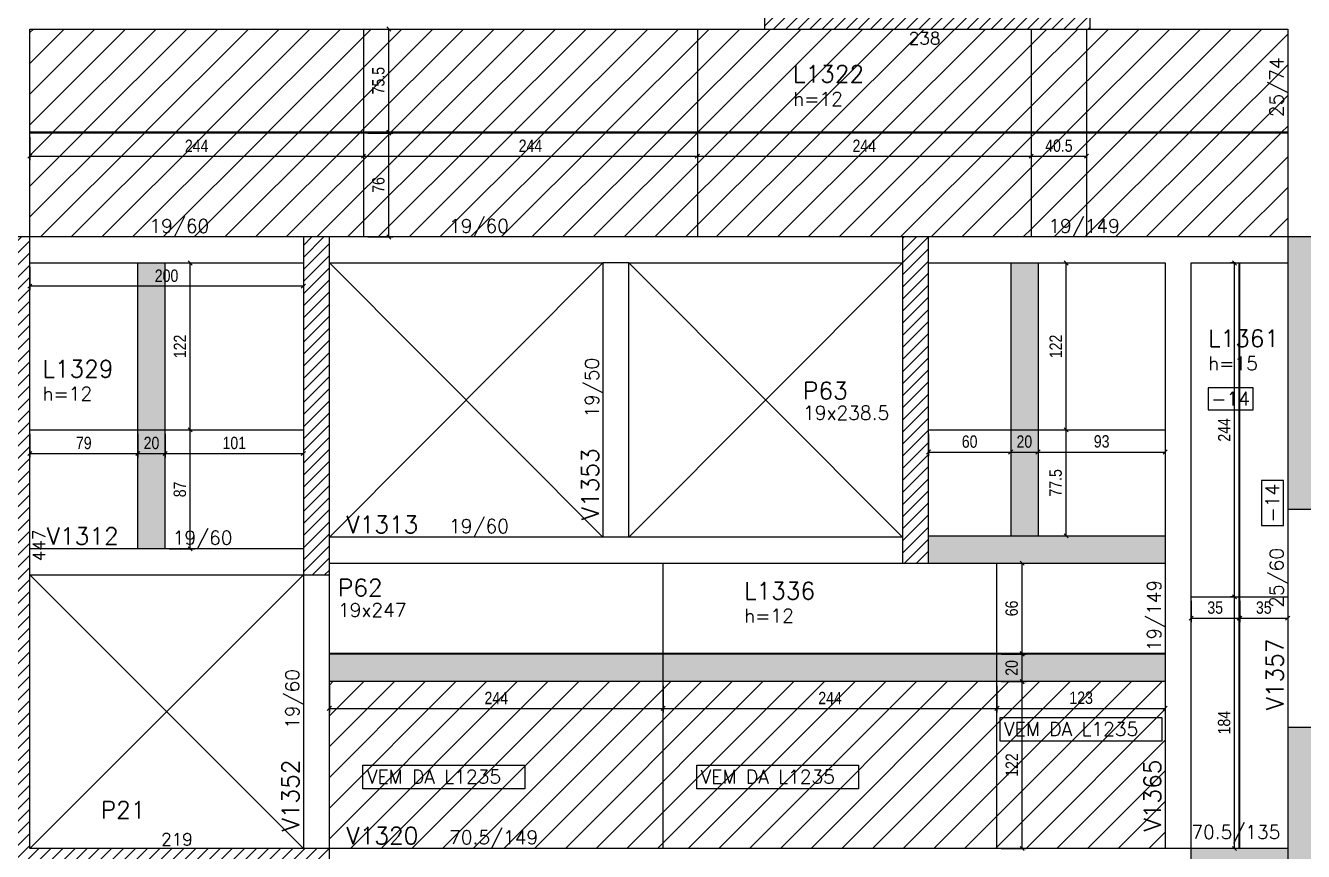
# Model space of a CAD drawing. Extents: x -3557 to 8661, y -614 to 3008.
# Drawn here: x 5149 to 6083, y 760 to 1363 of the extents above; entities that cross this region are included whole.
import ezdxf
from ezdxf.enums import TextEntityAlignment as Align

# ---------------------------------------------------------------- set-up
doc = ezdxf.new("R2010")
doc.units = 0
for name, color, linetype in [('COTA', 241, 'Continuous'), ('F-LAJES-DIM', 2, 'Continuous'), ('F-LAJES-NOME', 4, 'Continuous'), ('F-PILARES-DIM', 172, 'Continuous'), ('F-PILARES-HACH', 174, 'Continuous'), ('F-PILARES-M', 170, 'Continuous'), ('F-PILARES-NOME', 170, 'Continuous'), ('F-PILARES-S', 170, 'Continuous'), ('F-VIGAS', 3, 'Continuous'), ('F-VIGAS-DIM', 2, 'Continuous'), ('F-VIGAS-NOME', 4, 'Continuous'), ('F-VÃO', 1, 'Continuous'), ('Painéis', 200, 'Continuous')]:
    doc.layers.add(name, color=color, linetype=linetype)
doc.layers.add('F-DESNIVEL-3', color=7, linetype='Continuous', true_color=0xd5c7ff)
doc.layers.add('F-DESNIVEL-4', color=7, linetype='Continuous', true_color=0xc3f1b6)
doc.layers.add('Hachura', color=251, linetype='Continuous', lineweight=9)
doc.styles.add('COTA TECNICA-50', font='techl___.ttf', dxfattribs={"height": 9})
doc.styles.add('MCP', font='romans.shx')
doc.dimstyles.new('COTA PAINEL-50', dxfattribs={"dimtxt": 9, "dimasz": 3, "dimexe": 3, "dimexo": 3, "dimgap": 3, "dimtad": 1, "dimdec": 1, "dimzin": 12, "dimdsep": 46, "dimtxsty": 'COTA TECNICA-50', "dimblk1": 'OBLIQUE', "dimblk2": 'OBLIQUE', "dimsah": 1, "dimcen": 0.9, "dimclrd": 4, "dimclre": 4, "dimclrt": 240, "dimadec": 1, "dimazin": 3, "dimtfac": 1, "dimtdec": 1, "dimtmove": 0, "dimatfit": 3, "dimfxl": 1, "dimtolj": 1, "dimtzin": 12, "dimarcsym": 0})
pattern_1 = [(45, (3857.195, 715.201), (-4.419417, 4.419417), [])]

# ---------------------------------------------------------------- blocks, each defined once
blk = doc.blocks.new('*U484')
at = {"layer": 'F-LAJES-DIM', "color": 1}
blk.add_lwpolyline([(0, 0), (33, 0), (33, 16), (0, 16)], close=True, dxfattribs=at)
at = {"layer": 'F-LAJES-DIM', "style": 'MCP'}
blk.add_attdef('DIM', text='', height=10, dxfattribs=at).set_placement((16.5, 8), align=Align.MIDDLE_CENTER)
blk = doc.blocks.new('*U504')
at = {"layer": 'F-VIGAS-DIM', "color": 1}
blk.add_lwpolyline([(0, 0), (33, 0), (33, 16), (0, 16)], close=True, dxfattribs=at)
at = {"layer": 'F-VIGAS-DIM', "style": 'MCP'}
blk.add_attdef('DIM', text='', height=10, dxfattribs=at).set_placement((16.5, 8), align=Align.MIDDLE_CENTER)
blk = doc.blocks.new('_Oblique')
at = {"color": 0, "linetype": 'ByBlock', "lineweight": -2}
blk.add_line((-0.5, -0.5), (0.5, 0.5), dxfattribs=at)
blk = doc.blocks.new('*D686')
at = {"layer": 'COTA', "color": 4, "lineweight": -2, "transparency": 16777216}
for p, q in [((6001.2, 942.7), (6001.2, 927.07)), ((6036.2, 942.7), (6036.2, 927.07)), ((6001.2, 930.07), (6036.2, 930.07))]:
    blk.add_line(p, q, dxfattribs=at)
at = {"layer": 'Defpoints', "color": 0, "transparency": 16777216}
for p in [(6001.2, 945.7), (6036.2, 945.7), (6036.2, 930.07)]:
    blk.add_point(p, dxfattribs=at)
at = {"layer": 'COTA', "color": 4, "lineweight": -2, "transparency": 16777216, "xscale": 3, "yscale": 3, "zscale": 3, "rotation": 180}
blk.add_blockref('_Oblique', (6001.2, 930.07), dxfattribs=at)
at = {"layer": 'COTA', "color": 4, "lineweight": -2, "transparency": 16777216, "xscale": 3, "yscale": 3, "zscale": 3}
blk.add_blockref('_Oblique', (6036.2, 930.07), dxfattribs=at)
at = {"layer": 'COTA', "color": 240, "transparency": 16777216, "insert": (6018.7, 937.77), "char_height": 9, "attachment_point": 5, "style": 'COTA TECNICA-50'}
blk.add_mtext('\\A1;35', dxfattribs=at)
blk = doc.blocks.new('*D687')
at = {"layer": 'COTA', "color": 4, "lineweight": -2, "transparency": 16777216}
for p, q in [((6036.7, 942.7), (6036.7, 927.07)), ((6071.7, 942.7), (6071.7, 927.07)), ((6036.7, 930.07), (6071.7, 930.07))]:
    blk.add_line(p, q, dxfattribs=at)
at = {"layer": 'Defpoints', "color": 0, "transparency": 16777216}
for p in [(6036.7, 945.7), (6071.7, 945.7), (6071.7, 930.07)]:
    blk.add_point(p, dxfattribs=at)
at = {"layer": 'COTA', "color": 4, "lineweight": -2, "transparency": 16777216, "xscale": 3, "yscale": 3, "zscale": 3, "rotation": 180}
blk.add_blockref('_Oblique', (6036.7, 930.07), dxfattribs=at)
at = {"layer": 'COTA', "color": 4, "lineweight": -2, "transparency": 16777216, "xscale": 3, "yscale": 3, "zscale": 3}
blk.add_blockref('_Oblique', (6071.7, 930.07), dxfattribs=at)
at = {"layer": 'COTA', "color": 240, "transparency": 16777216, "insert": (6054.2, 937.77), "char_height": 9, "attachment_point": 5, "style": 'COTA TECNICA-50'}
blk.add_mtext('\\A1;35', dxfattribs=at)
blk = doc.blocks.new('*D688')
at = {"layer": 'COTA', "color": 4, "lineweight": -2, "transparency": 16777216}
for p, q in [((6033.2, 945.7), (6029.84, 945.7)), ((6032.84, 761.7), (6032.84, 945.7)), ((6033.2, 761.7), (6029.84, 761.7))]:
    blk.add_line(p, q, dxfattribs=at)
at = {"layer": 'Defpoints', "color": 0, "transparency": 16777216}
for p in [(6032.84, 945.7), (6036.2, 945.7), (6036.2, 761.7)]:
    blk.add_point(p, dxfattribs=at)
at = {"layer": 'COTA', "color": 4, "lineweight": -2, "transparency": 16777216, "xscale": 3, "yscale": 3, "zscale": 3}
for p, rotation in [((6032.84, 945.7), 90), ((6032.84, 761.7), 270)]:
    blk.add_blockref('_Oblique', p, dxfattribs=dict(at, rotation=rotation))
at = {"layer": 'COTA', "color": 240, "transparency": 16777216, "insert": (6025.26, 853.7), "char_height": 9, "attachment_point": 5, "rotation": 90, "style": 'COTA TECNICA-50'}
blk.add_mtext('\\A1;184', dxfattribs=at)
blk = doc.blocks.new('*D689')
at = {"layer": 'COTA', "color": 4, "lineweight": -2, "transparency": 16777216}
for p, q in [((6033.2, 1189.7), (6029.84, 1189.7)), ((6032.84, 945.7), (6032.84, 1189.7)), ((6033.2, 945.7), (6029.84, 945.7))]:
    blk.add_line(p, q, dxfattribs=at)
at = {"layer": 'Defpoints', "color": 0, "transparency": 16777216}
for p in [(6032.84, 1189.7), (6036.2, 1189.7), (6036.2, 945.7)]:
    blk.add_point(p, dxfattribs=at)
at = {"layer": 'COTA', "color": 4, "lineweight": -2, "transparency": 16777216, "xscale": 3, "yscale": 3, "zscale": 3}
for p, rotation in [((6032.84, 1189.7), 90), ((6032.84, 945.7), 270)]:
    blk.add_blockref('_Oblique', p, dxfattribs=dict(at, rotation=rotation))
at = {"layer": 'COTA', "color": 240, "transparency": 16777216, "insert": (6025.28, 1067.7), "char_height": 9, "attachment_point": 5, "rotation": 90, "style": 'COTA TECNICA-50'}
blk.add_mtext('\\A1;244', dxfattribs=at)
blk = doc.blocks.new('*D690')
at = {"layer": 'COTA', "color": 4, "lineweight": -2, "transparency": 16777216}
for p, q in [((5152.2, 1064.7), (5152.2, 1047.5)), ((5231.2, 1064.7), (5231.2, 1047.5)), ((5152.2, 1050.5), (5231.2, 1050.5))]:
    blk.add_line(p, q, dxfattribs=at)
at = {"layer": 'Defpoints', "color": 0, "transparency": 16777216}
for p in [(5152.2, 1067.7), (5231.2, 1067.7), (5231.2, 1050.5)]:
    blk.add_point(p, dxfattribs=at)
at = {"layer": 'COTA', "color": 4, "lineweight": -2, "transparency": 16777216, "xscale": 3, "yscale": 3, "zscale": 3, "rotation": 180}
blk.add_blockref('_Oblique', (5152.2, 1050.5), dxfattribs=at)
at = {"layer": 'COTA', "color": 4, "lineweight": -2, "transparency": 16777216, "xscale": 3, "yscale": 3, "zscale": 3}
blk.add_blockref('_Oblique', (5231.2, 1050.5), dxfattribs=at)
at = {"layer": 'COTA', "color": 240, "transparency": 16777216, "insert": (5191.7, 1058.09), "char_height": 9, "attachment_point": 5, "style": 'COTA TECNICA-50'}
blk.add_mtext('\\A1;79', dxfattribs=at)
blk = doc.blocks.new('*D691')
at = {"layer": 'COTA', "color": 4, "lineweight": -2, "transparency": 16777216}
for p, q in [((5231.2, 1064.7), (5231.2, 1047.5)), ((5251.2, 1064.7), (5251.2, 1047.5)), ((5231.2, 1050.5), (5251.2, 1050.5))]:
    blk.add_line(p, q, dxfattribs=at)
at = {"layer": 'Defpoints', "color": 0, "transparency": 16777216}
for p in [(5231.2, 1067.7), (5251.2, 1067.7), (5251.2, 1050.5)]:
    blk.add_point(p, dxfattribs=at)
at = {"layer": 'COTA', "color": 4, "lineweight": -2, "transparency": 16777216, "xscale": 3, "yscale": 3, "zscale": 3, "rotation": 180}
blk.add_blockref('_Oblique', (5231.2, 1050.5), dxfattribs=at)
at = {"layer": 'COTA', "color": 4, "lineweight": -2, "transparency": 16777216, "xscale": 3, "yscale": 3, "zscale": 3}
blk.add_blockref('_Oblique', (5251.2, 1050.5), dxfattribs=at)
at = {"layer": 'COTA', "color": 240, "transparency": 16777216, "insert": (5241.2, 1058.09), "char_height": 9, "attachment_point": 5, "style": 'COTA TECNICA-50'}
blk.add_mtext('\\A1;20', dxfattribs=at)
blk = doc.blocks.new('*D692')
at = {"layer": 'COTA', "color": 4, "lineweight": -2, "transparency": 16777216}
for p, q in [((5251.2, 1064.7), (5251.2, 1047.5)), ((5352.2, 1064.7), (5352.2, 1047.5)), ((5251.2, 1050.5), (5352.2, 1050.5))]:
    blk.add_line(p, q, dxfattribs=at)
at = {"layer": 'Defpoints', "color": 0, "transparency": 16777216}
for p in [(5251.2, 1067.7), (5352.2, 1067.7), (5352.2, 1050.5)]:
    blk.add_point(p, dxfattribs=at)
at = {"layer": 'COTA', "color": 4, "lineweight": -2, "transparency": 16777216, "xscale": 3, "yscale": 3, "zscale": 3, "rotation": 180}
blk.add_blockref('_Oblique', (5251.2, 1050.5), dxfattribs=at)
at = {"layer": 'COTA', "color": 4, "lineweight": -2, "transparency": 16777216, "xscale": 3, "yscale": 3, "zscale": 3}
blk.add_blockref('_Oblique', (5352.2, 1050.5), dxfattribs=at)
at = {"layer": 'COTA', "color": 240, "transparency": 16777216, "insert": (5301.7, 1058.09), "char_height": 9, "attachment_point": 5, "style": 'COTA TECNICA-50'}
blk.add_mtext('\\A1;101', dxfattribs=at)
blk = doc.blocks.new('*D693')
at = {"layer": 'COTA', "color": 4, "lineweight": -2, "transparency": 16777216}
for p, q in [((5255.2, 1067.7), (5272.53, 1067.7)), ((5269.53, 980.7), (5269.53, 1067.7)), ((5254.2, 980.7), (5272.53, 980.7))]:
    blk.add_line(p, q, dxfattribs=at)
at = {"layer": 'Defpoints', "color": 0, "transparency": 16777216}
for p in [(5252.2, 1067.7), (5269.53, 1067.7), (5251.2, 980.7)]:
    blk.add_point(p, dxfattribs=at)
at = {"layer": 'COTA', "color": 4, "lineweight": -2, "transparency": 16777216, "xscale": 3, "yscale": 3, "zscale": 3}
for p, rotation in [((5269.53, 1067.7), 90), ((5269.53, 980.7), 270)]:
    blk.add_blockref('_Oblique', p, dxfattribs=dict(at, rotation=rotation))
at = {"layer": 'COTA', "color": 240, "transparency": 16777216, "insert": (5261.95, 1024.2), "char_height": 9, "attachment_point": 5, "rotation": 90, "style": 'COTA TECNICA-50'}
blk.add_mtext('\\A1;87', dxfattribs=at)
blk = doc.blocks.new('*D694')
at = {"layer": 'COTA', "color": 4, "lineweight": -2, "transparency": 16777216}
for p, q in [((5255.2, 1189.7), (5272.53, 1189.7)), ((5269.53, 1067.7), (5269.53, 1189.7)), ((5255.2, 1067.7), (5272.53, 1067.7))]:
    blk.add_line(p, q, dxfattribs=at)
at = {"layer": 'Defpoints', "color": 0, "transparency": 16777216}
for p in [(5252.2, 1189.7), (5269.53, 1189.7), (5252.2, 1067.7)]:
    blk.add_point(p, dxfattribs=at)
at = {"layer": 'COTA', "color": 4, "lineweight": -2, "transparency": 16777216, "xscale": 3, "yscale": 3, "zscale": 3}
for p, rotation in [((5269.53, 1189.7), 90), ((5269.53, 1067.7), 270)]:
    blk.add_blockref('_Oblique', p, dxfattribs=dict(at, rotation=rotation))
at = {"layer": 'COTA', "color": 240, "transparency": 16777216, "insert": (5261.98, 1128.7), "char_height": 9, "attachment_point": 5, "rotation": 90, "style": 'COTA TECNICA-50'}
blk.add_mtext('\\A1;122', dxfattribs=at)
blk = doc.blocks.new('*D700')
at = {"layer": 'COTA', "color": 4, "lineweight": -2, "transparency": 16777216}
for p, q in [((5152.2, 1281.7), (5152.2, 1264.78)), ((5396.2, 1281.7), (5396.2, 1264.78)), ((5152.2, 1267.78), (5396.2, 1267.78))]:
    blk.add_line(p, q, dxfattribs=at)
at = {"layer": 'Defpoints', "color": 0, "transparency": 16777216}
for p in [(5152.2, 1284.7), (5396.2, 1284.7), (5396.2, 1267.78)]:
    blk.add_point(p, dxfattribs=at)
at = {"layer": 'COTA', "color": 4, "lineweight": -2, "transparency": 16777216, "xscale": 3, "yscale": 3, "zscale": 3, "rotation": 180}
blk.add_blockref('_Oblique', (5152.2, 1267.78), dxfattribs=at)
at = {"layer": 'COTA', "color": 4, "lineweight": -2, "transparency": 16777216, "xscale": 3, "yscale": 3, "zscale": 3}
blk.add_blockref('_Oblique', (5396.2, 1267.78), dxfattribs=at)
at = {"layer": 'COTA', "color": 240, "transparency": 16777216, "insert": (5274.2, 1275.35), "char_height": 9, "attachment_point": 5, "style": 'COTA TECNICA-50'}
blk.add_mtext('\\A1;244', dxfattribs=at)
blk = doc.blocks.new('*D701')
at = {"layer": 'COTA', "color": 4, "lineweight": -2, "transparency": 16777216}
for p, q in [((5396.2, 1281.7), (5396.2, 1264.78)), ((5640.2, 1281.7), (5640.2, 1264.78)), ((5396.2, 1267.78), (5640.2, 1267.78))]:
    blk.add_line(p, q, dxfattribs=at)
at = {"layer": 'Defpoints', "color": 0, "transparency": 16777216}
for p in [(5396.2, 1284.7), (5640.2, 1284.7), (5640.2, 1267.78)]:
    blk.add_point(p, dxfattribs=at)
at = {"layer": 'COTA', "color": 4, "lineweight": -2, "transparency": 16777216, "xscale": 3, "yscale": 3, "zscale": 3, "rotation": 180}
blk.add_blockref('_Oblique', (5396.2, 1267.78), dxfattribs=at)
at = {"layer": 'COTA', "color": 4, "lineweight": -2, "transparency": 16777216, "xscale": 3, "yscale": 3, "zscale": 3}
blk.add_blockref('_Oblique', (5640.2, 1267.78), dxfattribs=at)
at = {"layer": 'COTA', "color": 240, "transparency": 16777216, "insert": (5518.2, 1275.35), "char_height": 9, "attachment_point": 5, "style": 'COTA TECNICA-50'}
blk.add_mtext('\\A1;244', dxfattribs=at)
blk = doc.blocks.new('*D702')
at = {"layer": 'COTA', "color": 4, "lineweight": -2, "transparency": 16777216}
for p, q in [((5399.2, 1284.7), (5417.65, 1284.7)), ((5414.65, 1208.7), (5414.65, 1284.7)), ((5399.2, 1208.7), (5417.65, 1208.7))]:
    blk.add_line(p, q, dxfattribs=at)
at = {"layer": 'Defpoints', "color": 0, "transparency": 16777216}
for p in [(5396.2, 1284.7), (5414.65, 1284.7), (5396.2, 1208.7)]:
    blk.add_point(p, dxfattribs=at)
at = {"layer": 'COTA', "color": 4, "lineweight": -2, "transparency": 16777216, "xscale": 3, "yscale": 3, "zscale": 3}
for p, rotation in [((5414.65, 1284.7), 90), ((5414.65, 1208.7), 270)]:
    blk.add_blockref('_Oblique', p, dxfattribs=dict(at, rotation=rotation))
at = {"layer": 'COTA', "color": 240, "transparency": 16777216, "insert": (5407.06, 1246.7), "char_height": 9, "attachment_point": 5, "rotation": 90, "style": 'COTA TECNICA-50'}
blk.add_mtext('\\A1;76', dxfattribs=at)
blk = doc.blocks.new('*D703')
at = {"layer": 'COTA', "color": 4, "lineweight": -2, "transparency": 16777216}
for p, q in [((5399.2, 1360.7), (5417.65, 1360.7)), ((5414.65, 1285.2), (5414.65, 1360.7)), ((5399.2, 1285.2), (5417.65, 1285.2))]:
    blk.add_line(p, q, dxfattribs=at)
at = {"layer": 'Defpoints', "color": 0, "transparency": 16777216}
for p in [(5396.2, 1360.7), (5414.65, 1360.7), (5396.2, 1285.2)]:
    blk.add_point(p, dxfattribs=at)
at = {"layer": 'COTA', "color": 4, "lineweight": -2, "transparency": 16777216, "xscale": 3, "yscale": 3, "zscale": 3}
for p, rotation in [((5414.65, 1360.7), 90), ((5414.65, 1285.2), 270)]:
    blk.add_blockref('_Oblique', p, dxfattribs=dict(at, rotation=rotation))
at = {"layer": 'COTA', "color": 240, "transparency": 16777216, "insert": (5407.05, 1322.95), "char_height": 9, "attachment_point": 5, "rotation": 90, "style": 'COTA TECNICA-50'}
blk.add_mtext('\\A1;75.5', dxfattribs=at)
blk = doc.blocks.new('*D704')
at = {"layer": 'COTA', "color": 4, "lineweight": -2, "transparency": 16777216}
for p, q in [((5640.2, 1281.7), (5640.2, 1264.78)), ((5884.2, 1281.7), (5884.2, 1264.78)), ((5640.2, 1267.78), (5884.2, 1267.78))]:
    blk.add_line(p, q, dxfattribs=at)
at = {"layer": 'Defpoints', "color": 0, "transparency": 16777216}
for p in [(5640.2, 1284.7), (5884.2, 1284.7), (5884.2, 1267.78)]:
    blk.add_point(p, dxfattribs=at)
at = {"layer": 'COTA', "color": 4, "lineweight": -2, "transparency": 16777216, "xscale": 3, "yscale": 3, "zscale": 3, "rotation": 180}
blk.add_blockref('_Oblique', (5640.2, 1267.78), dxfattribs=at)
at = {"layer": 'COTA', "color": 4, "lineweight": -2, "transparency": 16777216, "xscale": 3, "yscale": 3, "zscale": 3}
blk.add_blockref('_Oblique', (5884.2, 1267.78), dxfattribs=at)
at = {"layer": 'COTA', "color": 240, "transparency": 16777216, "insert": (5762.2, 1275.35), "char_height": 9, "attachment_point": 5, "style": 'COTA TECNICA-50'}
blk.add_mtext('\\A1;244', dxfattribs=at)
blk = doc.blocks.new('*D705')
at = {"layer": 'COTA', "color": 4, "lineweight": -2, "transparency": 16777216}
for p, q in [((5884.2, 1281.7), (5884.2, 1264.78)), ((5924.7, 1282.2), (5924.7, 1264.78)), ((5884.2, 1267.78), (5924.7, 1267.78))]:
    blk.add_line(p, q, dxfattribs=at)
at = {"layer": 'Defpoints', "color": 0, "transparency": 16777216}
for p in [(5884.2, 1284.7), (5924.7, 1285.2), (5924.7, 1267.78)]:
    blk.add_point(p, dxfattribs=at)
at = {"layer": 'COTA', "color": 4, "lineweight": -2, "transparency": 16777216, "xscale": 3, "yscale": 3, "zscale": 3, "rotation": 180}
blk.add_blockref('_Oblique', (5884.2, 1267.78), dxfattribs=at)
at = {"layer": 'COTA', "color": 4, "lineweight": -2, "transparency": 16777216, "xscale": 3, "yscale": 3, "zscale": 3}
blk.add_blockref('_Oblique', (5924.7, 1267.78), dxfattribs=at)
at = {"layer": 'COTA', "color": 240, "transparency": 16777216, "insert": (5904.45, 1275.38), "char_height": 9, "attachment_point": 5, "style": 'COTA TECNICA-50'}
blk.add_mtext('\\A1;40.5', dxfattribs=at)
blk = doc.blocks.new('*D728')
at = {"layer": 'COTA', "color": 4, "lineweight": -2, "transparency": 16777216}
for p, q in [((5371.2, 880.7), (5371.2, 861.15)), ((5615.2, 880.7), (5615.2, 861.15)), ((5371.2, 864.15), (5615.2, 864.15))]:
    blk.add_line(p, q, dxfattribs=at)
at = {"layer": 'Defpoints', "color": 0, "transparency": 16777216}
for p in [(5371.2, 883.7), (5615.2, 883.7), (5615.2, 864.15)]:
    blk.add_point(p, dxfattribs=at)
at = {"layer": 'COTA', "color": 4, "lineweight": -2, "transparency": 16777216, "xscale": 3, "yscale": 3, "zscale": 3, "rotation": 180}
blk.add_blockref('_Oblique', (5371.2, 864.15), dxfattribs=at)
at = {"layer": 'COTA', "color": 4, "lineweight": -2, "transparency": 16777216, "xscale": 3, "yscale": 3, "zscale": 3}
blk.add_blockref('_Oblique', (5615.2, 864.15), dxfattribs=at)
at = {"layer": 'COTA', "color": 240, "transparency": 16777216, "insert": (5493.2, 871.72), "char_height": 9, "attachment_point": 5, "style": 'COTA TECNICA-50'}
blk.add_mtext('\\A1;244', dxfattribs=at)
blk = doc.blocks.new('*D729')
at = {"layer": 'COTA', "color": 4, "lineweight": -2, "transparency": 16777216}
for p, q in [((5615.2, 880.7), (5615.2, 861.15)), ((5859.2, 880.7), (5859.2, 861.15)), ((5615.2, 864.15), (5859.2, 864.15))]:
    blk.add_line(p, q, dxfattribs=at)
at = {"layer": 'Defpoints', "color": 0, "transparency": 16777216}
for p in [(5615.2, 883.7), (5859.2, 883.7), (5859.2, 864.15)]:
    blk.add_point(p, dxfattribs=at)
at = {"layer": 'COTA', "color": 4, "lineweight": -2, "transparency": 16777216, "xscale": 3, "yscale": 3, "zscale": 3, "rotation": 180}
blk.add_blockref('_Oblique', (5615.2, 864.15), dxfattribs=at)
at = {"layer": 'COTA', "color": 4, "lineweight": -2, "transparency": 16777216, "xscale": 3, "yscale": 3, "zscale": 3}
blk.add_blockref('_Oblique', (5859.2, 864.15), dxfattribs=at)
at = {"layer": 'COTA', "color": 240, "transparency": 16777216, "insert": (5737.2, 871.72), "char_height": 9, "attachment_point": 5, "style": 'COTA TECNICA-50'}
blk.add_mtext('\\A1;244', dxfattribs=at)
blk = doc.blocks.new('*D730')
at = {"layer": 'COTA', "color": 4, "lineweight": -2, "transparency": 16777216}
for p, q in [((5859.2, 880.7), (5859.2, 861.15)), ((5982.2, 880.7), (5982.2, 861.15)), ((5859.2, 864.15), (5982.2, 864.15))]:
    blk.add_line(p, q, dxfattribs=at)
at = {"layer": 'Defpoints', "color": 0, "transparency": 16777216}
for p in [(5859.2, 883.7), (5982.2, 883.7), (5982.2, 864.15)]:
    blk.add_point(p, dxfattribs=at)
at = {"layer": 'COTA', "color": 4, "lineweight": -2, "transparency": 16777216, "xscale": 3, "yscale": 3, "zscale": 3, "rotation": 180}
blk.add_blockref('_Oblique', (5859.2, 864.15), dxfattribs=at)
at = {"layer": 'COTA', "color": 4, "lineweight": -2, "transparency": 16777216, "xscale": 3, "yscale": 3, "zscale": 3}
blk.add_blockref('_Oblique', (5982.2, 864.15), dxfattribs=at)
at = {"layer": 'COTA', "color": 240, "transparency": 16777216, "insert": (5920.7, 871.85), "char_height": 9, "attachment_point": 5, "style": 'COTA TECNICA-50'}
blk.add_mtext('\\A1;123', dxfattribs=at)
blk = doc.blocks.new('*D731')
at = {"layer": 'COTA', "color": 4, "lineweight": -2, "transparency": 16777216}
for p, q in [((5862.2, 883.7), (5880.54, 883.7)), ((5877.54, 761.7), (5877.54, 883.7)), ((5862.2, 761.7), (5880.54, 761.7))]:
    blk.add_line(p, q, dxfattribs=at)
at = {"layer": 'Defpoints', "color": 0, "transparency": 16777216}
for p in [(5859.2, 883.7), (5877.54, 883.7), (5859.2, 761.7)]:
    blk.add_point(p, dxfattribs=at)
at = {"layer": 'COTA', "color": 4, "lineweight": -2, "transparency": 16777216, "xscale": 3, "yscale": 3, "zscale": 3}
for p, rotation in [((5877.54, 883.7), 90), ((5877.54, 761.7), 270)]:
    blk.add_blockref('_Oblique', p, dxfattribs=dict(at, rotation=rotation))
at = {"layer": 'COTA', "color": 240, "transparency": 16777216, "insert": (5869.99, 822.7), "char_height": 9, "attachment_point": 5, "rotation": 90, "style": 'COTA TECNICA-50'}
blk.add_mtext('\\A1;122', dxfattribs=at)
blk = doc.blocks.new('*D732')
at = {"layer": 'COTA', "color": 4, "lineweight": -2, "transparency": 16777216}
for p, q in [((5862.2, 903.7), (5880.54, 903.7)), ((5877.54, 883.7), (5877.54, 903.7)), ((5862.2, 883.7), (5880.54, 883.7))]:
    blk.add_line(p, q, dxfattribs=at)
at = {"layer": 'Defpoints', "color": 0, "transparency": 16777216}
for p in [(5859.2, 903.7), (5877.54, 903.7), (5859.2, 883.7)]:
    blk.add_point(p, dxfattribs=at)
at = {"layer": 'COTA', "color": 4, "lineweight": -2, "transparency": 16777216, "xscale": 3, "yscale": 3, "zscale": 3}
for p, rotation in [((5877.54, 903.7), 90), ((5877.54, 883.7), 270)]:
    blk.add_blockref('_Oblique', p, dxfattribs=dict(at, rotation=rotation))
at = {"layer": 'COTA', "color": 240, "transparency": 16777216, "insert": (5869.95, 893.7), "char_height": 9, "attachment_point": 5, "rotation": 90, "style": 'COTA TECNICA-50'}
blk.add_mtext('\\A1;20', dxfattribs=at)
blk = doc.blocks.new('*D733')
at = {"layer": 'COTA', "color": 4, "lineweight": -2, "transparency": 16777216}
for p, q in [((5862.2, 970.2), (5880.54, 970.2)), ((5877.54, 904.2), (5877.54, 970.2)), ((5862.2, 904.2), (5880.54, 904.2))]:
    blk.add_line(p, q, dxfattribs=at)
at = {"layer": 'Defpoints', "color": 0, "transparency": 16777216}
for p in [(5859.2, 970.2), (5877.54, 970.2), (5859.2, 904.2)]:
    blk.add_point(p, dxfattribs=at)
at = {"layer": 'COTA', "color": 4, "lineweight": -2, "transparency": 16777216, "xscale": 3, "yscale": 3, "zscale": 3}
for p, rotation in [((5877.54, 970.2), 90), ((5877.54, 904.2), 270)]:
    blk.add_blockref('_Oblique', p, dxfattribs=dict(at, rotation=rotation))
at = {"layer": 'COTA', "color": 240, "transparency": 16777216, "insert": (5869.95, 937.2), "char_height": 9, "attachment_point": 5, "rotation": 90, "style": 'COTA TECNICA-50'}
blk.add_mtext('\\A1;66', dxfattribs=at)
blk = doc.blocks.new('*D734')
at = {"layer": 'COTA', "color": 4, "lineweight": -2, "transparency": 16777216}
for p, q in [((5152.2, 1186.7), (5152.2, 1169.74)), ((5352.2, 1186.7), (5352.2, 1169.74)), ((5352.2, 1172.74), (5152.2, 1172.74))]:
    blk.add_line(p, q, dxfattribs=at)
at = {"layer": 'Defpoints', "color": 0, "transparency": 16777216}
for p in [(5152.2, 1189.7), (5352.2, 1189.7), (5152.2, 1172.74)]:
    blk.add_point(p, dxfattribs=at)
at = {"layer": 'COTA', "color": 4, "lineweight": -2, "transparency": 16777216, "xscale": 3, "yscale": 3, "zscale": 3, "rotation": 180}
blk.add_blockref('_Oblique', (5152.2, 1172.74), dxfattribs=at)
at = {"layer": 'COTA', "color": 4, "lineweight": -2, "transparency": 16777216, "xscale": 3, "yscale": 3, "zscale": 3}
blk.add_blockref('_Oblique', (5352.2, 1172.74), dxfattribs=at)
at = {"layer": 'COTA', "color": 240, "transparency": 16777216, "insert": (5252.2, 1180.34), "char_height": 9, "attachment_point": 5, "style": 'COTA TECNICA-50'}
blk.add_mtext('\\A1;200', dxfattribs=at)
blk = doc.blocks.new('*D735')
at = {"layer": 'COTA', "color": 4, "lineweight": -2, "transparency": 16777216}
for p, q in [((5809.2, 1064.7), (5809.2, 1048.51)), ((5869.2, 1064.7), (5869.2, 1048.51)), ((5809.2, 1051.51), (5869.2, 1051.51))]:
    blk.add_line(p, q, dxfattribs=at)
at = {"layer": 'Defpoints', "color": 0, "transparency": 16777216}
for p in [(5809.2, 1067.7), (5869.2, 1067.7), (5869.2, 1051.51)]:
    blk.add_point(p, dxfattribs=at)
at = {"layer": 'COTA', "color": 4, "lineweight": -2, "transparency": 16777216, "xscale": 3, "yscale": 3, "zscale": 3, "rotation": 180}
blk.add_blockref('_Oblique', (5809.2, 1051.51), dxfattribs=at)
at = {"layer": 'COTA', "color": 4, "lineweight": -2, "transparency": 16777216, "xscale": 3, "yscale": 3, "zscale": 3}
blk.add_blockref('_Oblique', (5869.2, 1051.51), dxfattribs=at)
at = {"layer": 'COTA', "color": 240, "transparency": 16777216, "insert": (5839.2, 1059.1), "char_height": 9, "attachment_point": 5, "style": 'COTA TECNICA-50'}
blk.add_mtext('\\A1;60', dxfattribs=at)
blk = doc.blocks.new('*D736')
at = {"layer": 'COTA', "color": 4, "lineweight": -2, "transparency": 16777216}
for p, q in [((5869.2, 1064.7), (5869.2, 1048.51)), ((5889.2, 1064.7), (5889.2, 1048.51)), ((5869.2, 1051.51), (5889.2, 1051.51))]:
    blk.add_line(p, q, dxfattribs=at)
at = {"layer": 'Defpoints', "color": 0, "transparency": 16777216}
for p in [(5869.2, 1067.7), (5889.2, 1067.7), (5889.2, 1051.51)]:
    blk.add_point(p, dxfattribs=at)
at = {"layer": 'COTA', "color": 4, "lineweight": -2, "transparency": 16777216, "xscale": 3, "yscale": 3, "zscale": 3, "rotation": 180}
blk.add_blockref('_Oblique', (5869.2, 1051.51), dxfattribs=at)
at = {"layer": 'COTA', "color": 4, "lineweight": -2, "transparency": 16777216, "xscale": 3, "yscale": 3, "zscale": 3}
blk.add_blockref('_Oblique', (5889.2, 1051.51), dxfattribs=at)
at = {"layer": 'COTA', "color": 240, "transparency": 16777216, "insert": (5879.2, 1059.1), "char_height": 9, "attachment_point": 5, "style": 'COTA TECNICA-50'}
blk.add_mtext('\\A1;20', dxfattribs=at)
blk = doc.blocks.new('*D737')
at = {"layer": 'COTA', "color": 4, "lineweight": -2, "transparency": 16777216}
for p, q in [((5889.2, 1064.7), (5889.2, 1048.51)), ((5982.2, 1064.7), (5982.2, 1048.51)), ((5889.2, 1051.51), (5982.2, 1051.51))]:
    blk.add_line(p, q, dxfattribs=at)
at = {"layer": 'Defpoints', "color": 0, "transparency": 16777216}
for p in [(5889.2, 1067.7), (5982.2, 1067.7), (5982.2, 1051.51)]:
    blk.add_point(p, dxfattribs=at)
at = {"layer": 'COTA', "color": 4, "lineweight": -2, "transparency": 16777216, "xscale": 3, "yscale": 3, "zscale": 3, "rotation": 180}
blk.add_blockref('_Oblique', (5889.2, 1051.51), dxfattribs=at)
at = {"layer": 'COTA', "color": 4, "lineweight": -2, "transparency": 16777216, "xscale": 3, "yscale": 3, "zscale": 3}
blk.add_blockref('_Oblique', (5982.2, 1051.51), dxfattribs=at)
at = {"layer": 'COTA', "color": 240, "transparency": 16777216, "insert": (5935.7, 1059.24), "char_height": 9, "attachment_point": 5, "style": 'COTA TECNICA-50'}
blk.add_mtext('\\A1;93', dxfattribs=at)
blk = doc.blocks.new('*D738')
at = {"layer": 'COTA', "color": 4, "lineweight": -2, "transparency": 16777216}
for p, q in [((5892.2, 1067.7), (5912.68, 1067.7)), ((5909.68, 990.2), (5909.68, 1067.7)), ((5892.2, 990.2), (5912.68, 990.2))]:
    blk.add_line(p, q, dxfattribs=at)
at = {"layer": 'Defpoints', "color": 0, "transparency": 16777216}
for p in [(5889.2, 1067.7), (5909.68, 1067.7), (5889.2, 990.2)]:
    blk.add_point(p, dxfattribs=at)
at = {"layer": 'COTA', "color": 4, "lineweight": -2, "transparency": 16777216, "xscale": 3, "yscale": 3, "zscale": 3}
for p, rotation in [((5909.68, 1067.7), 90), ((5909.68, 990.2), 270)]:
    blk.add_blockref('_Oblique', p, dxfattribs=dict(at, rotation=rotation))
at = {"layer": 'COTA', "color": 240, "transparency": 16777216, "insert": (5902.08, 1028.95), "char_height": 9, "attachment_point": 5, "rotation": 90, "style": 'COTA TECNICA-50'}
blk.add_mtext('\\A1;77.5', dxfattribs=at)
blk = doc.blocks.new('*D739')
at = {"layer": 'COTA', "color": 4, "lineweight": -2, "transparency": 16777216}
for p, q in [((5892.2, 1189.7), (5912.68, 1189.7)), ((5909.68, 1067.7), (5909.68, 1189.7)), ((5892.2, 1067.7), (5912.68, 1067.7))]:
    blk.add_line(p, q, dxfattribs=at)
at = {"layer": 'Defpoints', "color": 0, "transparency": 16777216}
for p in [(5889.2, 1189.7), (5909.68, 1189.7), (5889.2, 1067.7)]:
    blk.add_point(p, dxfattribs=at)
at = {"layer": 'COTA', "color": 4, "lineweight": -2, "transparency": 16777216, "xscale": 3, "yscale": 3, "zscale": 3}
for p, rotation in [((5909.68, 1189.7), 90), ((5909.68, 1067.7), 270)]:
    blk.add_blockref('_Oblique', p, dxfattribs=dict(at, rotation=rotation))
at = {"layer": 'COTA', "color": 240, "transparency": 16777216, "insert": (5902.13, 1128.7), "char_height": 9, "attachment_point": 5, "rotation": 90, "style": 'COTA TECNICA-50'}
blk.add_mtext('\\A1;122', dxfattribs=at)

msp = doc.modelspace()

# ---------------------------------------------------------------- hatches: boundary and pattern name
at = {"layer": 'F-DESNIVEL-3', "linetype": 'Continuous'}
msp.add_hatch(color=256, dxfattribs=at).paths.add_polyline_path([(6071.7, 1009.7), (6096.7, 1009.7), (6096.7, 1208.7), (6071.7, 1208.7)], flags=16)
h = msp.add_hatch(color=256, dxfattribs=at)
h.paths.add_polyline_path([(6071.7, 691.2), (6096.7, 691.2), (6096.7, 850.2), (6071.7, 850.2)], flags=16)
h.paths.add_polyline_path([(6071.7, 691.2), (6096.7, 691.2), (6096.7, 730.2), (6071.7, 730.2)], flags=0)
at = {"layer": 'F-PILARES-HACH', "linetype": 'Continuous'}
h = msp.add_hatch(dxfattribs=at)
h.set_pattern_fill('ANSI31', color=256, scale=50, style=0)
h.set_pattern_definition(pattern_1)
h.paths.add_polyline_path([(5927.2, 1360.7), (5927.2, 1598.7), (5689.2, 1598.7), (5689.2, 1579.7), (5908.2, 1579.7), (5908.2, 1379.7), (5689.2, 1379.7), (5689.2, 1360.7)], flags=16)
h = msp.add_hatch(dxfattribs=at)
h.set_pattern_fill('ANSI31', color=256, scale=50, style=0)
h.set_pattern_definition(pattern_1)
h.paths.add_polyline_path([(5133.2, 737.7), (5371.2, 737.7), (5371.2, 761.7), (5152.2, 761.7), (5152.2, 1208.7), (5133.2, 1208.7)], flags=16)
h = msp.add_hatch(dxfattribs=at)
h.set_pattern_fill('ANSI31', color=256, scale=50, style=0)
h.set_pattern_definition(pattern_1)
h.paths.add_polyline_path([(5352.2, 961.7), (5371.2, 961.7), (5371.2, 1208.7), (5352.2, 1208.7)], flags=16)
h = msp.add_hatch(dxfattribs=at)
h.set_pattern_fill('ANSI31', color=256, scale=50, style=0)
h.set_pattern_definition(pattern_1)
h.paths.add_polyline_path([(5790.2, 970.2), (5809.2, 970.2), (5809.2, 1208.7), (5790.2, 1208.7)], flags=16)
at = {"layer": 'Hachura', "linetype": 'ByBlock'}
h = msp.add_hatch(dxfattribs=at)
h.set_pattern_fill('ANSI31', color=256, scale=5)
h.paths.add_polyline_path([(5152.2, 1360.7), (5152.2, 1285.2), (5396.2, 1285.2), (5396.2, 1360.7)])
h.paths.add_polyline_path([(5352.2, 1208.7), (5371.2, 1208.7), (5396.2, 1208.7), (5396.2, 1284.7), (5152.2, 1284.7), (5152.2, 1208.7)])
h.paths.add_polyline_path([(5580.7, 1208.7), (5640.2, 1208.7), (5640.2, 1284.7), (5396.2, 1284.7), (5396.2, 1208.7)])
h.paths.add_polyline_path([(5640.2, 1285.2), (5640.2, 1360.7), (5396.2, 1360.7), (5396.2, 1285.2)])
h.paths.add_polyline_path([(5884.2, 1285.2), (5884.2, 1360.7), (5689.2, 1360.7), (5640.2, 1360.7), (5640.2, 1285.2)])
h.paths.add_polyline_path([(5884.2, 1208.7), (5884.2, 1284.7), (5640.2, 1284.7), (5640.2, 1208.7), (5790.2, 1208.7), (5809.2, 1208.7)])
h.paths.add_polyline_path([(6096.7, 1284.7), (6096.7, 1208.7), (6340.7, 1208.7), (6340.7, 1284.7)])
h.paths.add_polyline_path([(6096.7, 1360.7), (6096.7, 1285.2), (6340.7, 1285.2), (6340.7, 1360.7)])
h.paths.add_polyline_path([(6427.7, 1360.7), (6340.7, 1360.7), (6340.7, 1285.2), (6584.7, 1285.2), (6584.7, 1360.7)])
h.paths.add_polyline_path([(6584.7, 1208.7), (6584.7, 1284.7), (6340.7, 1284.7), (6340.7, 1208.7)])
h.paths.add_polyline_path([(6584.7, 1284.7), (6584.7, 1208.7), (6828.7, 1208.7), (6828.7, 1284.7)])
h.paths.add_polyline_path([(6828.7, 1285.2), (6828.7, 1360.7), (6692.2, 1360.7), (6652.2, 1360.7), (6584.7, 1360.7), (6584.7, 1285.2)])
h = msp.add_hatch(dxfattribs=at)
h.set_pattern_fill('ANSI31', color=256, scale=5)
h.paths.add_polyline_path([(5927.2, 1360.7), (5924.7, 1360.7), (5924.7, 1285.2), (6071.7, 1285.2), (6071.7, 1360.7)])
h.paths.add_polyline_path([(5924.7, 1284.7), (5924.7, 1208.7), (5991.7, 1208.7), (6071.7, 1208.7), (6071.7, 1284.7)])
h.paths.add_polyline_path([(5884.2, 1208.7), (5924.7, 1208.7), (5924.7, 1284.7), (5884.2, 1284.7)])
h.paths.add_polyline_path([(5884.2, 1285.2), (5924.7, 1285.2), (5924.7, 1360.7), (5884.2, 1360.7)])
h = msp.add_hatch(color=256, dxfattribs=at)
h.dxf.hatch_style = 1
h.paths.add_polyline_path([(5231.2, 1067.7), (5251.2, 1067.7), (5251.2, 1189.7), (5231.2, 1189.7)])
h.paths.add_polyline_path([(5231.2, 980.7), (5251.2, 980.7), (5251.2, 1067.7), (5231.2, 1067.7)])
h = msp.add_hatch(color=256, dxfattribs=at)
h.dxf.hatch_style = 1
h.paths.add_polyline_path([(5869.2, 1067.7), (5889.2, 1067.7), (5889.2, 1189.7), (5869.2, 1189.7)])
h.paths.add_polyline_path([(5889.2, 1067.7), (5869.2, 1067.7), (5869.2, 990.2), (5889.2, 990.2)])
h = msp.add_hatch(color=256, dxfattribs=at)
h.dxf.hatch_style = 1
h.paths.add_polyline_path([(5371.2, 903.7), (5371.2, 883.7), (5615.2, 883.7), (5615.2, 903.7)])
h.paths.add_polyline_path([(5615.2, 903.7), (5615.2, 883.7), (5859.2, 883.7), (5859.2, 903.7)])
h.paths.add_polyline_path([(5982.2, 883.7), (5982.2, 903.7), (5859.2, 903.7), (5859.2, 883.7)])
h.paths.add_polyline_path([(5809.2, 990.2), (5809.2, 970.2), (5982.2, 970.2), (5982.2, 990.2)])
h = msp.add_hatch(dxfattribs=at)
h.set_pattern_fill('ANSI31', color=256, scale=5)
h.paths.add_polyline_path([(5371.2, 883.7), (5371.2, 761.7), (5615.2, 761.7), (5615.2, 883.7)])
h.paths.add_polyline_path([(5859.2, 883.7), (5615.2, 883.7), (5615.2, 761.7), (5859.2, 761.7)])
h.paths.add_polyline_path([(5982.2, 761.7), (5982.2, 883.7), (5859.2, 883.7), (5859.2, 761.7)])

# ---------------------------------------------------------------- linework, layer by layer
at = {"linetype": 'Continuous'}
for points in [[(5861.42, 857.46), (5979.8, 857.46), (5979.8, 840.13), (5861.42, 840.13)], [(5395.7, 822.69), (5514.08, 822.69), (5514.08, 805.36), (5395.7, 805.36)], [(5639.7, 822.69), (5758.08, 822.69), (5758.08, 805.36), (5639.7, 805.36)]]:
    msp.add_lwpolyline(points, close=True, dxfattribs=at)
at = {"layer": 'F-DESNIVEL-4', "linetype": 'Continuous'}
for points in [[(6001.2, 691.2), (6071.6, 691.2), (6071.6, 761.7)], [(6001.2, 691.2), (6071.6, 761.7), (6001.2, 761.7)], [(6001.2, 691.2), (6001.2, 761.7), (6001.2, 691.2)]]:
    msp.add_solid(points, dxfattribs=at)
at = {"layer": 'F-PILARES-M', "linetype": 'Continuous'}
for points in [[(6071.7, 1009.7), (6096.7, 1009.7), (6096.7, 1208.7), (6071.7, 1208.7), (6071.7, 1009.7)], [(6071.7, 691.2), (6096.7, 691.2), (6096.7, 850.2), (6071.7, 850.2), (6071.7, 691.2)]]:
    msp.add_lwpolyline(points, dxfattribs=at)
at = {"layer": 'F-PILARES-S', "linetype": 'Continuous'}
for points in [[(5927.2, 1360.7), (5927.2, 1598.7), (5689.2, 1598.7), (5689.2, 1579.7), (5908.2, 1579.7), (5908.2, 1379.7), (5689.2, 1379.7), (5689.2, 1360.7), (5927.2, 1360.7)], [(5133.2, 737.7), (5371.2, 737.7), (5371.2, 761.7), (5152.2, 761.7), (5152.2, 1208.7), (5133.2, 1208.7), (5133.2, 737.7)], [(5352.2, 961.7), (5371.2, 961.7), (5371.2, 1208.7), (5352.2, 1208.7), (5352.2, 961.7)], [(5790.2, 970.2), (5809.2, 970.2), (5809.2, 1208.7), (5790.2, 1208.7), (5790.2, 970.2)]]:
    msp.add_lwpolyline(points, dxfattribs=at)
at = {"layer": 'F-VIGAS'}
for points in [[(5152.2, 1208.7), (5152.2, 1360.7)], [(5152.2, 1360.7), (5689.2, 1360.7)], [(5927.2, 1360.7), (6071.7, 1360.7)], [(6071.7, 1360.7), (6071.7, 1208.7)], [(5352.2, 1208.7), (5152.2, 1208.7)], [(5580.7, 1208.7), (5371.2, 1208.7)], [(5790.2, 1208.7), (5580.7, 1208.7)], [(5991.7, 1208.7), (5809.2, 1208.7)], [(6071.7, 1208.7), (5991.7, 1208.7)], [(5152.2, 1189.7), (5352.2, 1189.7)], [(5371.2, 1189.7), (5571.2, 1189.7)], [(5571.2, 1189.7), (5571.2, 989.2)], [(5590.2, 1189.7), (5571.2, 1189.7)], [(5590.2, 1189.7), (5790.2, 1189.7)], [(5590.2, 989.2), (5590.2, 1189.7)], [(5809.2, 1189.7), (5982.2, 1189.7)], [(5982.2, 1189.7), (5982.2, 761.7)], [(6001.2, 1189.7), (6071.7, 1189.7)], [(6001.2, 691.2), (6001.2, 1189.7)], [(6071.7, 1009.7), (6071.7, 850.2)], [(5571.2, 989.2), (5371.2, 989.2)], [(5590.2, 989.2), (5571.2, 989.2)], [(5790.2, 989.2), (5590.2, 989.2)], [(5352.2, 980.7), (5152.2, 980.7)], [(5371.2, 970.2), (5580.7, 970.2)], [(5580.7, 970.2), (5790.2, 970.2)], [(5152.2, 961.7), (5352.2, 961.7)], [(5352.2, 961.7), (5352.2, 761.7)], [(5371.2, 761.7), (5371.2, 961.7)], [(5982.2, 761.7), (5371.2, 761.7)], [(6001.2, 761.7), (5982.2, 761.7)], [(6071.7, 761.7), (6001.2, 761.7)]]:
    msp.add_lwpolyline(points, dxfattribs=at)
at = {"layer": 'F-VÃO'}
for p, q in [((5371.2, 989.2), (5571.2, 1189.7)), ((5371.2, 1189.7), (5571.2, 989.2)), ((5590.2, 989.2), (5790.2, 1189.7)), ((5590.2, 1189.7), (5790.2, 989.2)), ((5152.2, 761.7), (5352.2, 961.7)), ((5152.2, 961.7), (5352.2, 761.7))]:
    msp.add_line(p, q, dxfattribs=at)
at = {"layer": 'Painéis'}
for p, q in [((5231.2, 980.7), (5231.2, 1189.7)), ((5251.2, 980.7), (5251.2, 1189.7)), ((5809.2, 990.2), (5982.2, 990.2)), ((5809.2, 970.2), (5982.2, 970.2))]:
    msp.add_line(p, q, dxfattribs=at)
for points in [[(5396.2, 1360.7), (5396.2, 1208.7)], [(5640.2, 1360.7), (5640.2, 1208.7)], [(5884.2, 1360.7), (5884.2, 1208.7)], [(5924.7, 1360.7), (5924.7, 1208.7)], [(6071.7, 1285.2), (5152.2, 1285.2)], [(6071.7, 1284.7), (5152.2, 1284.7)], [(5869.2, 1189.7), (5869.2, 990.2)], [(5889.2, 1189.7), (5889.2, 990.2)], [(6036.2, 761.7), (6036.2, 1189.7)], [(6036.7, 761.7), (6036.7, 1189.7)], [(5152.2, 1067.7), (5352.2, 1067.7)], [(5809.2, 1067.7), (5982.2, 1067.7)], [(5615.2, 761.7), (5615.2, 970.2)], [(5859.2, 761.7), (5859.2, 970.2)], [(6001.2, 945.7), (6071.7, 945.7)], [(5982.2, 904.2), (5371.2, 904.2)], [(5982.2, 903.7), (5371.2, 903.7)], [(5982.2, 883.7), (5371.2, 883.7)]]:
    msp.add_lwpolyline(points, dxfattribs=at)

# ---------------------------------------------------------------- block references
at = {"layer": 'F-LAJES-DIM', "linetype": 'Continuous'}
msp.add_blockref('*U484', (6013.49, 1082.43), dxfattribs=at).add_auto_attribs({'DIM': '-14'})
at = {"layer": 'F-VIGAS-DIM', "linetype": 'Continuous', "rotation": 90}
msp.add_blockref('*U504', (6068.57, 997.7), dxfattribs=at).add_auto_attribs({'DIM': '-14'})

# ---------------------------------------------------------------- texts
at = {"linetype": 'Continuous', "style": 'MCP'}
for p in [(5864.33, 843.99), (5398.6, 809.22), (5642.6, 809.22)]:
    msp.add_text('VEM DA L1235', height=10, dxfattribs=at).set_placement(p)
at = {"layer": 'F-LAJES-DIM', "linetype": 'Continuous', "style": 'MCP'}
for s, p in [('h=12', (5710.14, 1304.65)), ('h=15', (6013.49, 1111.33)), ('h=12', (5161.46, 1089.11)), ('h=12', (5674.34, 926.83))]:
    msp.add_text(s, height=10, dxfattribs=at).set_placement(p)
at = {"layer": 'F-LAJES-NOME', "linetype": 'Continuous', "style": 'MCP'}
for s, p in [('L1322', (5710.14, 1321.65)), ('L1361', (6013.49, 1128.33)), ('L1329', (5161.46, 1106.11)), ('L1336', (5674.34, 943.83))]:
    msp.add_text(s, height=12.5, dxfattribs=at).set_placement(p)
at = {"layer": 'F-PILARES-DIM', "linetype": 'Continuous', "style": 'MCP'}
for s, height, p in [('238', 9, (5794.7, 1349.45)), ('19x238.5', 10, (5717.45, 1075.16)), ('19x247', 10, (5377.45, 931.08)), ('219', 9, (5248.2, 763.95))]:
    msp.add_text(s, height=height, dxfattribs=at).set_placement(p)
msp.add_text('447', height=9, rotation=90, dxfattribs=at).set_placement((5163.45, 971.7))
at = {"layer": 'F-PILARES-NOME', "linetype": 'Continuous', "style": 'MCP'}
for s, p in [('P63', (5717.45, 1090.16)), ('P62', (5377.45, 946.08)), ('P21', (5204.09, 783.68))]:
    msp.add_text(s, height=12.5, dxfattribs=at).set_placement(p)
at = {"layer": 'F-VIGAS-DIM', "linetype": 'Continuous', "style": 'MCP'}
for s, p in [('25/74', (6068.57, 1296.2)), ('19/50', (5568.07, 1076.7)), ('25/60', (6068.57, 937.7)), ('19/149', (5979.07, 905.82)), ('19/60', (5349.07, 849.2))]:
    msp.add_text(s, height=10, rotation=90, dxfattribs=at).set_placement(p)
for s, p in [('19/60', (5239.7, 1211.83)), ('19/60', (5458.7, 1211.83)), ('19/149', (5896.7, 1211.83)), ('19/60', (5458.7, 992.33)), ('19/60', (5256.68, 983.83)), ('70.5/149', (5458.7, 764.83)), ('70.5/135', (6001.2, 768.7))]:
    msp.add_text(s, height=10, dxfattribs=at).set_placement(p)
at = {"layer": 'F-VIGAS-NOME', "linetype": 'Continuous', "style": 'MCP'}
for s, p in [('V1353', (5568.07, 1001.7)), ('V1357', (6068.57, 862.7)), ('V1352', (5349.07, 774.2)), ('V1365', (5979.07, 774.2))]:
    msp.add_text(s, height=12.5, rotation=90, dxfattribs=at).set_placement(p)
for s, p in [('V1313', (5383.7, 992.33)), ('V1312', (5164.7, 983.83)), ('V1320', (5383.7, 764.83))]:
    msp.add_text(s, height=12.5, dxfattribs=at).set_placement(p)

# ---------------------------------------------------------------- dimensions: what is measured, and where the dimension line sits
at = {"layer": 'COTA'}
for base, p1, p2, picture, middle in [((5414.65, 1360.7), (5396.2, 1285.2), (5396.2, 1360.7), '*D703', (5407.05, 1322.95)), ((5269.53, 1189.7), (5252.2, 1067.7), (5252.2, 1189.7), '*D694', (5261.98, 1128.7)), ((5909.68, 1189.7), (5889.2, 1067.7), (5889.2, 1189.7), '*D739', (5902.13, 1128.7)), ((6032.84, 1189.7), (6036.2, 945.7), (6036.2, 1189.7), '*D689', (6025.28, 1067.7)), ((5877.54, 903.7), (5859.2, 883.7), (5859.2, 903.7), '*D732', (5869.95, 893.7))]:
    dim = msp.add_linear_dim(base=base, p1=p1, p2=p2, angle=90, dimstyle='COTA PAINEL-50', override={"dimtmove": 1}, dxfattribs=at)
    dim.commit()
    dim.dimension.update_dxf_attribs({"geometry": picture, "text_midpoint": middle})
for base, p1, p2, picture, middle in [((5396.2, 1267.78), (5152.2, 1284.7), (5396.2, 1284.7), '*D700', (5274.2, 1275.35)), ((5640.2, 1267.78), (5396.2, 1284.7), (5640.2, 1284.7), '*D701', (5518.2, 1275.35)), ((5924.7, 1267.78), (5884.2, 1284.7), (5924.7, 1285.2), '*D705', (5904.45, 1275.38)), ((5251.2, 1050.5), (5231.2, 1067.7), (5251.2, 1067.7), '*D691', (5241.2, 1058.09)), ((5352.2, 1050.5), (5251.2, 1067.7), (5352.2, 1067.7), '*D692', (5301.7, 1058.09)), ((5889.2, 1051.51), (5869.2, 1067.7), (5889.2, 1067.7), '*D736', (5879.2, 1059.1)), ((5982.2, 1051.51), (5889.2, 1067.7), (5982.2, 1067.7), '*D737', (5935.7, 1059.24)), ((5859.2, 864.15), (5615.2, 883.7), (5859.2, 883.7), '*D729', (5737.2, 871.72)), ((5982.2, 864.15), (5859.2, 883.7), (5982.2, 883.7), '*D730', (5920.7, 871.85))]:
    dim = msp.add_linear_dim(base=base, p1=p1, p2=p2, dimstyle='COTA PAINEL-50', override={"dimtmove": 1}, dxfattribs=at)
    dim.commit()
    dim.dimension.update_dxf_attribs({"geometry": picture, "text_midpoint": middle})
for base, p1, p2, picture, middle in [((5414.65, 1284.7), (5396.2, 1208.7), (5396.2, 1284.7), '*D702', (5407.06, 1246.7)), ((5269.53, 1067.7), (5251.2, 980.7), (5252.2, 1067.7), '*D693', (5261.95, 1024.2)), ((5909.68, 1067.7), (5889.2, 990.2), (5889.2, 1067.7), '*D738', (5902.08, 1028.95)), ((5877.54, 970.2), (5859.2, 904.2), (5859.2, 970.2), '*D733', (5869.95, 937.2)), ((6032.84, 945.7), (6036.2, 761.7), (6036.2, 945.7), '*D688', (6025.26, 853.7)), ((5877.54, 883.7), (5859.2, 761.7), (5859.2, 883.7), '*D731', (5869.99, 822.7))]:
    dim = msp.add_linear_dim(base=base, p1=p1, p2=p2, angle=90, dimstyle='COTA PAINEL-50', dxfattribs=at)
    dim.commit()
    dim.dimension.update_dxf_attribs({"geometry": picture, "text_midpoint": middle})
for base, p1, p2, picture, middle in [((5884.2, 1267.78), (5640.2, 1284.7), (5884.2, 1284.7), '*D704', (5762.2, 1275.35)), ((5152.2, 1172.74), (5352.2, 1189.7), (5152.2, 1189.7), '*D734', (5252.2, 1180.34)), ((5231.2, 1050.5), (5152.2, 1067.7), (5231.2, 1067.7), '*D690', (5191.7, 1058.09)), ((5869.2, 1051.51), (5809.2, 1067.7), (5869.2, 1067.7), '*D735', (5839.2, 1059.1)), ((6036.2, 930.07), (6001.2, 945.7), (6036.2, 945.7), '*D686', (6018.7, 937.77)), ((6071.7, 930.07), (6036.7, 945.7), (6071.7, 945.7), '*D687', (6054.2, 937.77)), ((5615.2, 864.15), (5371.2, 883.7), (5615.2, 883.7), '*D728', (5493.2, 871.72))]:
    dim = msp.add_linear_dim(base=base, p1=p1, p2=p2, dimstyle='COTA PAINEL-50', dxfattribs=at)
    dim.commit()
    dim.dimension.update_dxf_attribs({"geometry": picture, "text_midpoint": middle})

doc.saveas('drawing.dxf')
